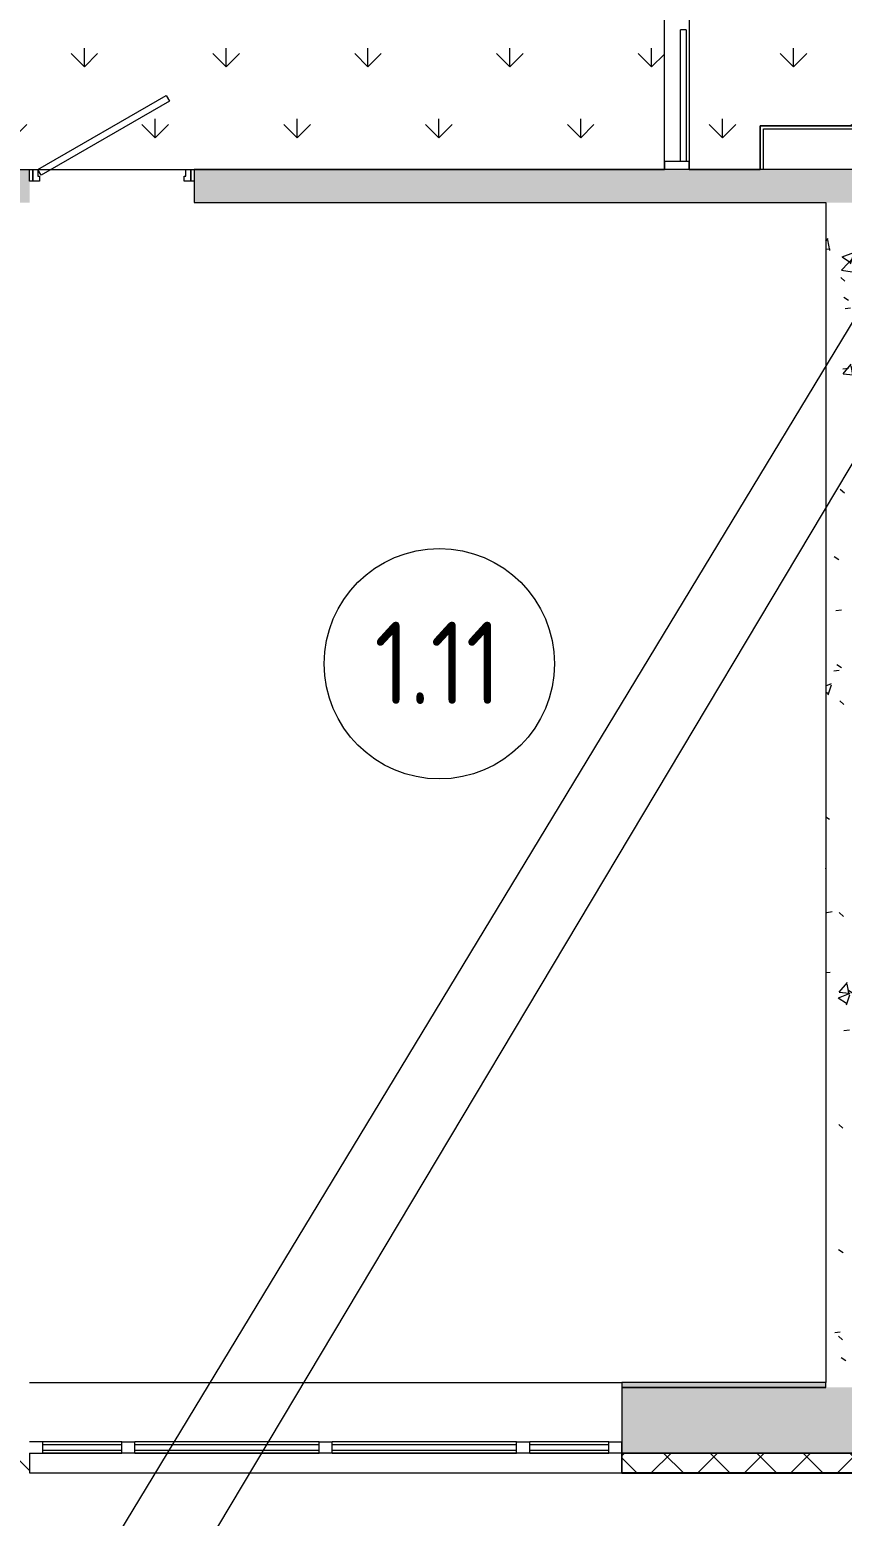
# Model space of a CAD drawing. Header units: millimetres. Extents: x -500089 to 1469082, y -290736 to 166440.
# Drawn here: x 1199054 to 1203994, y -23553 to -14520 of the extents above; entities that cross this region are included whole.
import ezdxf

# ---------------------------------------------------------------- set-up
doc = ezdxf.new("R2010")
doc.units = ezdxf.units.MM
for name, color, linetype, lineweight in [('Витраж', 7, 'Continuous', 0), ('Двери', 7, 'Continuous', 0), ('Марки помещений', 7, 'Continuous', 0), ('Панели витража', 7, 'Continuous', 0), ('Стены внутренние', 7, 'Continuous', 0), ('Стены несущие', 7, 'Continuous', 0), ('Стены отделка', 7, 'Continuous', 0), ('Стены штриховка', 7, 'Continuous', 0), ('экспертиза ДУ пояснения', 6, 'Continuous', 0), ('экспертиза условные обозначения', 1, 'Continuous', 0)]:
    doc.layers.add(name, color=color, linetype=linetype, lineweight=lineweight)
doc.styles.add('GOST Common_1', font='', dxfattribs={"width": 0.9, "height": 700})
doc.styles.get('GOST Common_1').set_extended_font_data('GOST Common')
pattern_1 = [(50, (0, 0), (728.7365, -63.7558), [76.2, -838.2]), (355, (0, 0), (-140.9716, 764.2276), [60.96, -670.56]), (100.451, (60.7, -5.3), (587.77, 700.4668), [64.76, -712.36]), (46.184, (0, 203.2), (1084.316, -168.171), [114.3, -1257.3]), (96.636, (90.4, 189.2), (949.61, 989.71), [97.14, -1068.54]), (351.184, (0, 203.2), (949.621, 989.701), [91.44, -1005.84]), (21, (101.6, 152.4), (606.458, -409.0606), [76.2, -838.2]), (326, (101.6, 152.4), (247.2083, 736.753), [60.96, -670.56]), (71.451, (152.14, 118.3), (853.6683, 327.6855), [64.76, -712.36]), (37.5, (0, 0), (12.3547, 338.2201), [33.528, -628.904, 33.528, -647.192, -673.1]), (37.5, (0, 0), (12.3547, 338.2201), [-1343.152, 33.528, -639.572]), (7.5, (0, 0), (267.2789, 400.7221), [33.528, -354.584, 33.528, -613.664, -256.54]), (7.5, (0, 0), (267.2789, 400.7221), [-1035.304, 33.528, -223.012]), (327.5, (-226.57, 0), (542.36333, -22.91534), [33.528, -220.472, 33.528, -758.952, -1051.56]), (327.5, (-226.57, 0), (542.36333, -22.91534), [-1046.48, 33.528, -1018.032]), (317.5, (-328.17, 0), (592.517, 101.7071), [33.528, -296.672, 33.528, -492.76, -746.76]), (317.5, (-328.17, 0), (592.517, 101.7071), [-856.488, 33.528, -713.232])]
pattern_2 = [(0, (0, 0), (406.4, 101.6), [6.706, -298.094, 6.706, -298.094, -1625.6]), (0, (0, 0), (406.4, 101.6), [-609.6, 6.706, -602.894, 6.706, -298.094, -711.2]), (0, (0, 0), (406.4, 101.6), [-1524, 6.706, -196.494, 6.706, -501.294]), (120, (152.4, 50.8), (-291.18818, 301.15272), [6.706, -298.094, 6.706, -298.094, -1625.6]), (120, (152.4, 50.8), (-291.18818, 301.15272), [-609.6, 6.706, -602.894, 6.706, -298.094, -711.2]), (120, (152.4, 50.8), (-291.18818, 301.15272), [-1524, 6.706, -196.494, 6.706, -501.294]), (240, (203.2, 254), (-115.21182, -402.75272), [6.706, -298.094, 6.706, -298.094, -1625.6]), (240, (203.2, 254), (-115.21182, -402.75272), [-609.6, 6.706, -602.894, 6.706, -298.094, -711.2]), (240, (203.2, 254), (-115.21182, -402.75272), [-1524, 6.706, -196.494, 6.706, -501.294])]
pattern_3 = [(90, (-249381.06, -328983.7), (-431.05229, 431.05229), [114.3, -747.80459]), (45, (-249381.06, -328983.7), (-431.0523, 431.0523), [114.3, -495.3]), (135, (-249381.06, -328983.7), (-431.0523, -431.0523), [114.3, -495.3])]

# ---------------------------------------------------------------- blocks, each defined once
blk = doc.blocks.new('Системная панель - ASVP_Cтеклопакет Двухкамерный_36 мм-2565412-З Этаж 01')
at = {"layer": 'Панели витража', "lineweight": 18}
for p, q in [((-400, 18), (400, 18)), ((-400, -18), (-400, 18)), ((400, -18), (400, 18)), ((400, -18), (-400, -18))]:
    blk.add_line(p, q, dxfattribs=at)
blk = doc.blocks.new('Прямоугольный импост - 50х150 мм-2565429-З Этаж 01')
at = {"layer": 'Витраж', "lineweight": 18}
for p, q in [((0, 35), (-50, 35)), ((-50, 35), (-50, -115)), ((0, 35), (0, -115)), ((-50, -115), (0, -115))]:
    blk.add_line(p, q, dxfattribs=at)
blk = doc.blocks.new('ASVP_ДверьДеревянная_1 полотно - Входная_внутр_ 900х2000h_полотно_ Г Пр-2538711-З Этаж 01')
at = {"layer": 'Двери', "lineweight": 18}
for p, q in [((-450, 100), (329.4, 550)), ((329.4, 550), (349.4, 515.4)), ((349.4, 515.4), (-430, 65.4)), ((-500, 100), (-480, 100)), ((-500, 30), (-500, 100)), ((-480, 100), (-450, 100)), ((-480, 30), (-480, 100)), ((-480, 100), (-480, 30)), ((-430, 65.4), (-450, 100)), ((-450, 100), (-450, 60)), ((450, 100), (480, 100)), ((450, 60), (450, 100)), ((480, 100), (480, 30)), ((480, 100), (500, 100)), ((480, 30), (480, 100)), ((500, 100), (500, 30)), ((-480, 30), (-500, 30)), ((-440, 30), (-480, 30)), ((-450, 60), (-440, 60)), ((-440, 60), (-440, 30)), ((440, 60), (450, 60)), ((440, 30), (440, 60)), ((480, 30), (440, 30)), ((500, 30), (480, 30))]:
    blk.add_line(p, q, dxfattribs=at)
blk = doc.blocks.new('Прямоугольный импост - 80х70 мм Белый-2637161-З Этаж 01')
at = {"layer": 'Витраж'}
for p, q in [((78560, 50470), (77440, 50470)), ((78560, 50400), (77440, 50400))]:
    blk.add_line(p, q, dxfattribs=at)
blk = doc.blocks.new('Системная панель - ASVP_Cтеклопакет Двухкамерный_36 мм-2640501-З Этаж 01')
at = {"layer": 'Панели витража', "lineweight": 18}
for p, q in [((-240, 18), (240, 18)), ((-240, -18), (-240, 18)), ((240, -18), (240, 18)), ((240, -18), (-240, -18))]:
    blk.add_line(p, q, dxfattribs=at)
blk = doc.blocks.new('Прямоугольный импост - 80х70 мм Белый-V232-З Этаж 01')
at = {"layer": 'Витраж'}
for p, q in [((69760, 50470), (69280, 50470)), ((69760, 50400), (69280, 50400))]:
    blk.add_line(p, q, dxfattribs=at)
blk = doc.blocks.new('Прямоугольный импост - 80х70 мм Белый-V233-З Этаж 01')
at = {"layer": 'Витраж', "lineweight": 18}
for p, q in [((0, 35), (-80, 35)), ((-80, 35), (-80, -35)), ((0, 35), (0, -35)), ((-80, -35), (0, -35))]:
    blk.add_line(p, q, dxfattribs=at)
blk = doc.blocks.new('Системная панель - ASVP_Cтеклопакет Двухкамерный_36 мм-2637723-З Этаж 01')
at = {"layer": 'Панели витража', "lineweight": 18}
for p, q in [((-560, 18), (560, 18)), ((-560, -18), (-560, 18)), ((560, -18), (560, 18)), ((560, -18), (-560, -18))]:
    blk.add_line(p, q, dxfattribs=at)
blk = doc.blocks.new('Прямоугольный импост - 80х70 мм Белый-2637583-З Этаж 01')
at = {"layer": 'Витраж', "lineweight": 18}
for p, q in [((40, 35), (-40, 35)), ((-40, 35), (-40, -35)), ((40, 35), (40, -35)), ((-40, -35), (40, -35))]:
    blk.add_line(p, q, dxfattribs=at)
blk = doc.blocks.new('Системная панель - ASVP_Cтеклопакет Двухкамерный_36 мм-2638457-З Этаж 01')
at = {"layer": 'Панели витража', "lineweight": 18}
for p, q in [((-560, 18), (560, 18)), ((-560, -18), (-560, 18)), ((560, -18), (560, 18)), ((560, -18), (-560, -18))]:
    blk.add_line(p, q, dxfattribs=at)
blk = doc.blocks.new('Прямоугольный импост - 80х70 мм Белый-2637562-З Этаж 01')
at = {"layer": 'Витраж', "lineweight": 18}
for p, q in [((40, 35), (-40, 35)), ((-40, 35), (-40, -35)), ((40, 35), (40, -35)), ((-40, -35), (40, -35))]:
    blk.add_line(p, q, dxfattribs=at)
blk = doc.blocks.new('Системная панель - ASVP_Cтеклопакет Двухкамерный_36 мм-2640502-З Этаж 01')
at = {"layer": 'Панели витража', "lineweight": 18}
for p, q in [((-240, 18), (240, 18)), ((-240, -18), (-240, 18)), ((240, -18), (240, 18)), ((240, -18), (-240, -18))]:
    blk.add_line(p, q, dxfattribs=at)
blk = doc.blocks.new('Прямоугольный импост - 80х70 мм Белый-V231-З Этаж 01')
at = {"layer": 'Витраж'}
for p, q in [((68720, 50470), (68240, 50470)), ((68720, 50400), (68240, 50400))]:
    blk.add_line(p, q, dxfattribs=at)
blk = doc.blocks.new('Прямоугольный импост - 80х70 мм Белый-V230-З Этаж 01')
at = {"layer": 'Витраж', "lineweight": 18}
for p, q in [((0, 35), (-80, 35)), ((-80, 35), (-80, -35)), ((-80, -35), (0, -35))]:
    blk.add_line(p, q, dxfattribs=at)
blk = doc.blocks.new('Прямоугольный импост - 1х120 мм _наружный откос_ Белый-2750709-З Этаж 01')
at = {"layer": 'Витраж'}
for p, q in [((65201, 50280), (65201, 50400)), ((65201, 50400), (65760, 50400)), ((65840, 50400), (66960, 50400)), ((67040, 50400), (68160, 50400)), ((68240, 50400), (68720, 50400)), ((68799, 50400), (68799, 50280)), ((65201, 50280), (68799, 50280))]:
    blk.add_line(p, q, dxfattribs=at)
blk = doc.blocks.new('АР_СОШ_Верзилово_Сущ_Здание_rvt-2-З Этаж 01')
at = {"layer": 'Стены штриховка', "lineweight": 9}
h = blk.add_hatch(dxfattribs=at)
h.set_pattern_fill('FP_33', color=256, style=0, pattern_type=2)
h.set_pattern_definition(pattern_2)
h.paths.add_polyline_path([(91660.3, 58200), (91660.3, 58466.8), (91640.3, 58466.8), (91640.3, 58200)], flags=0)
h = blk.add_hatch(dxfattribs=at)
h.set_pattern_fill('FP_31', color=256, style=0, pattern_type=2)
h.set_pattern_definition(pattern_1)
h.paths.add_polyline_path([(80800, 58000), (81200, 58000), (81200, 58200), (80800, 58200)], flags=0)
h.paths.add_polyline_path([(68800, 58000), (69200, 58000), (69200, 58200), (68800, 58200)], flags=0)
h.paths.add_polyline_path([(64000, 58000), (65800, 58000), (65800, 58200), (64000, 58200), (64000, 58130)], flags=0)
h.paths.add_polyline_path([(92626.7, 58000), (92700, 58000), (92700, 58200), (88200, 58200), (88200, 58000), (92240, 58000)], flags=0)
h.paths.add_polyline_path([(83900, 58000), (83900, 58200), (82700, 58200), (82700, 58000), (83200, 58000)], flags=0)
h.paths.add_polyline_path([(66800, 58000), (67300, 58000), (67300, 58200), (66800, 58200), (66800, 58130)], flags=0)
h.paths.add_polyline_path([(76200, 58000), (77000, 58000), (77000, 58200), (76200, 58200), (76200, 58130)], flags=0)
h.paths.add_polyline_path([(73000, 58000), (75200, 58000), (75200, 58200), (73000, 58200)], flags=0)
h.paths.add_polyline_path([(87000, 58000), (87200, 58000), (87200, 58200), (84900, 58200), (84900, 58000), (86800, 58000)], flags=0)
h = blk.add_hatch(dxfattribs=at)
h.set_pattern_fill('FP_31', color=256, style=0, pattern_type=2)
h.set_pattern_definition(pattern_1)
h.paths.add_polyline_path([(92040, 50800), (92240, 50800), (92240, 58000), (92040, 58000), (92040, 50830)], flags=0)
h = blk.add_hatch(dxfattribs=at)
h.set_pattern_fill('FP_31', color=256, style=0, pattern_type=2)
h.set_pattern_definition(pattern_1)
h.paths.add_polyline_path([(109900, 50400), (109900, 50800), (108500, 50800), (108500, 50400), (109750.5, 50400)], flags=0)
h.paths.add_polyline_path([(57200, 50400), (57200, 50800), (56000, 50800), (56000, 50400)], flags=0)
h.paths.add_polyline_path([(96400, 50400), (96400, 50800), (96300, 50800), (96300, 50400)], flags=0)
h.paths.add_polyline_path([(63200, 50400), (65200, 50400), (65200, 50800), (63200, 50800), (63200, 50472.7)], flags=0)
h.paths.add_polyline_path([(98350, 50400), (98350, 50800), (97800, 50800), (97800, 50400), (98317, 50400)], flags=0)
h.paths.add_polyline_path([(74800, 50400), (74800, 50800), (72800, 50800), (72800, 50400), (74160, 50400)], flags=0)
h.paths.add_polyline_path([(105400, 50400), (105400, 50800), (104300, 50800), (104300, 50400)], flags=0)
h.paths.add_polyline_path([(81200, 50400), (83200, 50400), (83200, 50800), (81200, 50800), (81200, 50472.7)], flags=0)
h.paths.add_polyline_path([(103300, 50400), (103300, 50800), (102600, 50800), (102600, 50400), (102764.9, 50400)], flags=0)
h.paths.add_polyline_path([(94900, 50400), (94900, 50800), (94200, 50800), (94200, 50400)], flags=0)
h.paths.add_polyline_path([(101420, 50400), (101600, 50400), (101600, 50800), (101300, 50800), (101300, 50400)], flags=0)
h.paths.add_polyline_path([(92800, 50400), (92800, 50800), (90800, 50800), (90800, 50400), (92240, 50400)], flags=0)
h.paths.add_polyline_path([(99900, 50400), (99900, 50800), (99350, 50800), (99350, 50400)], flags=0)
h = blk.add_hatch(dxfattribs=at)
h.set_pattern_fill('FP_33', color=256, style=0, pattern_type=2)
h.set_pattern_definition(pattern_2)
h.paths.add_polyline_path([(87000, 50800), (87000, 50830), (86800, 50830), (86800, 50800)], flags=0)
h.paths.add_polyline_path([(69200, 50800), (69200, 50830), (68800, 50830), (68800, 50800)], flags=0)
h.paths.add_polyline_path([(57200, 50800), (57200, 50830), (56030, 50830), (56030, 50800), (56961.5, 50800)], flags=0)
h.paths.add_polyline_path([(109870, 50800), (109870, 50830), (108500, 50830), (108500, 50800), (109869.4, 50800)], flags=0)
h.paths.add_polyline_path([(65000, 50800), (65000, 50830), (62800, 50830), (62800, 50800), (63200, 50800)], flags=0)
h.paths.add_polyline_path([(105800, 50800), (105800, 50830), (104630, 50830), (104630, 50800), (105400, 50800)], flags=0)
h.paths.add_polyline_path([(72800, 50800), (73960, 50800), (73960, 50830), (72800, 50830)], flags=0)
h.paths.add_polyline_path([(104510, 50800), (104510, 50830), (104300, 50830), (104300, 50800), (104490, 50800)], flags=0)
h.paths.add_polyline_path([(74160, 50800), (75200, 50800), (75200, 50830), (74160, 50830), (74160, 50804.8)], flags=0)
h.paths.add_polyline_path([(83000, 50800), (83000, 50830), (80800, 50830), (80800, 50800), (81200, 50800)], flags=0)
h.paths.add_polyline_path([(103300, 50800), (103300, 50830), (102600, 50830), (102600, 50800), (102764.9, 50800)], flags=0)
h.paths.add_polyline_path([(101300, 50800), (101300, 50830), (100900, 50830), (100900, 50800)], flags=0)
h.paths.add_polyline_path([(96380, 50800), (96400, 50800), (96400, 50830), (95900, 50830), (95900, 50800), (96300, 50800)], flags=0)
h.paths.add_polyline_path([(92040, 50800), (92040, 50830), (90800, 50830), (90800, 50800), (92037.9, 50800)], flags=0)
h.paths.add_polyline_path([(101600, 50800), (101600, 50830), (101420, 50830), (101420, 50800)], flags=0)
h.paths.add_polyline_path([(99900, 50800), (99900, 50830), (99730, 50830), (99730, 50800), (99745.7, 50800)], flags=0)
h.paths.add_polyline_path([(99350, 50800), (99610, 50800), (99610, 50830), (99350, 50830)], flags=0)
h.paths.add_polyline_path([(92240, 50800), (93200, 50800), (93200, 50830), (92240, 50830)], flags=0)
h.paths.add_polyline_path([(98350, 50800), (98350, 50830), (97800, 50830), (97800, 50800), (98317, 50800)], flags=0)
h.paths.add_polyline_path([(96520, 50800), (96800, 50800), (96800, 50830), (96520, 50830)], flags=0)
h.paths.add_polyline_path([(94860.1, 50800), (94900, 50800), (94900, 50830), (94860.1, 50830)], flags=0)
h.paths.add_polyline_path([(94740.1, 50800), (94740.1, 50830), (94200, 50830), (94200, 50800)], flags=0)
h = blk.add_hatch(dxfattribs=at)
h.set_pattern_fill('FP_32', color=256, style=0, pattern_type=2)
h.set_pattern_definition([(45, (0, 0), (-141.42136, 141.42136), []), (135, (0, 0), (-141.42136, -141.42136), [])])
h.paths.add_polyline_path([(92240, 50280), (93200, 50280), (93200, 50400), (90800, 50400), (90800, 50280), (92040, 50280)], flags=0)
h.paths.add_polyline_path([(87200, 50280), (87200, 50400), (86800, 50400), (86800, 50280), (87000, 50280)], flags=0)
h.paths.add_polyline_path([(101360, 50280), (101420, 50280), (101420, 50400), (101360, 50400), (101360, 50386.2)], flags=0)
h.paths.add_polyline_path([(98317, 50280), (98350, 50280), (98350, 50400), (97800, 50400), (97800, 50280)], flags=0)
h.paths.add_polyline_path([(99730, 50280), (99900, 50280), (99900, 50400), (99350, 50400), (99350, 50280), (99610, 50280)], flags=0)
h.paths.add_polyline_path([(83200, 50280), (83200, 50400), (80800, 50400), (80800, 50280), (83000, 50280)], flags=0)
h.paths.add_polyline_path([(95900, 50280), (96800, 50280), (96800, 50400), (95900, 50400)], flags=0)
h.paths.add_polyline_path([(94900, 50280), (94900, 50400), (94200, 50400), (94200, 50280), (94740.1, 50280)], flags=0)
h.paths.add_polyline_path([(68800, 50280), (69200, 50280), (69200, 50400), (68800, 50400)], flags=0)
h.paths.add_polyline_path([(73960, 50280), (75200, 50280), (75200, 50400), (72800, 50400), (72800, 50280)], flags=0)
h.paths.add_polyline_path([(65200, 50280), (65200, 50400), (62800, 50400), (62800, 50280), (65000, 50280)], flags=0)
h.paths.add_polyline_path([(55991, 50280), (57200, 50280), (57200, 50400), (55600, 50400), (55600, 50280), (55602.6, 50280)], flags=0)
at = {"layer": 'Стены внутренние'}
for p, q in [((87200, 50830), (90800, 50830)), ((90800, 50279), (87200, 50279)), ((90800, 50279), (90800, 50280))]:
    blk.add_line(p, q, dxfattribs=at)
at = {"layer": 'Стены несущие'}
for p, q in [((91640.3, 58200), (88200, 58200)), ((91660.3, 58200), (91640.3, 58200)), ((92626.7, 58200), (91660.3, 58200)), ((88200, 58130), (88200, 58000)), ((88200, 58000), (92040, 58000)), ((92040, 58000), (92040, 50830)), ((90800, 50800), (90800, 50400)), ((92040, 50800), (90800, 50800)), ((90800, 50800), (92040, 50800)), ((92040, 50800), (92040, 50830)), ((90800, 50400), (92800, 50400)), ((92800, 50400), (90800, 50400)), ((90800, 50280), (93200, 50280)), ((90800, 50280), (90800, 50279)), ((90800, 50279), (93200, 50279))]:
    blk.add_line(p, q, dxfattribs=at)
at = {"layer": 'Стены отделка', "lineweight": 9}
for p, q in [((91640.3, 58466.8), (91640.3, 58200)), ((91660.3, 58466.8), (91640.3, 58466.8)), ((92646.7, 58466.8), (91660.3, 58466.8)), ((91660.3, 58200), (91660.3, 58446.8)), ((91660.3, 58446.8), (92626.7, 58446.8)), ((92040, 50830), (90800, 50830)), ((90800, 50830), (90800, 50800)), ((90800, 50280), (90800, 50400)), ((93200, 50280), (90800, 50280))]:
    blk.add_line(p, q, dxfattribs=at)
at = {"color": 8, "lineweight": 9, "true_color": 0x7f7f7f}
for name, p, rotation in [('Системная панель - ASVP_Cтеклопакет Двухкамерный_36 мм-2565412-З Этаж 01', (91173.6, 58650), 89.99999999999993), ('Прямоугольный импост - 50х150 мм-2565429-З Этаж 01', (91173.6, 58200), 269.9999999999999), ('Прямоугольный импост - 80х70 мм Белый-V230-З Этаж 01', (87200, 50435), 180)]:
    blk.add_blockref(name, p, dxfattribs=dict(at, rotation=rotation))
for name, p in [('ASVP_ДверьДеревянная_1 полотно - Входная_внутр_ 900х2000h_полотно_ Г Пр-2538711-З Этаж 01', (87700, 58100)), ('Прямоугольный импост - 80х70 мм Белый-V232-З Этаж 01', (18000, 0)), ('Системная панель - ASVP_Cтеклопакет Двухкамерный_36 мм-2640501-З Этаж 01', (87520, 50435)), ('Прямоугольный импост - 80х70 мм Белый-2637161-З Этаж 01', (10400, 0)), ('Системная панель - ASVP_Cтеклопакет Двухкамерный_36 мм-2637723-З Этаж 01', (88400, 50435)), ('Прямоугольный импост - 80х70 мм Белый-2637161-З Этаж 01', (11600, 0)), ('Системная панель - ASVP_Cтеклопакет Двухкамерный_36 мм-2638457-З Этаж 01', (89600, 50435)), ('Прямоугольный импост - 80х70 мм Белый-V231-З Этаж 01', (22000, 0)), ('Системная панель - ASVP_Cтеклопакет Двухкамерный_36 мм-2640502-З Этаж 01', (90480, 50435)), ('Прямоугольный импост - 1х120 мм _наружный откос_ Белый-2750709-З Этаж 01', (22000, 0))]:
    blk.add_blockref(name, p, dxfattribs=at)
at = {"color": 8, "lineweight": 9, "true_color": 0x7f7f7f, "extrusion": (0, 0, -1), "rotation": 180}
for name, p in [('Прямоугольный импост - 80х70 мм Белый-2637583-З Этаж 01', (-87800, 50435)), ('Прямоугольный импост - 80х70 мм Белый-2637562-З Этаж 01', (-89000, 50435)), ('Прямоугольный импост - 80х70 мм Белый-2637562-З Этаж 01', (-90200, 50435)), ('Прямоугольный импост - 80х70 мм Белый-V233-З Этаж 01', (-90800, 50435))]:
    blk.add_blockref(name, p, dxfattribs=at)
blk = doc.blocks.new('ASVP_Марка_Помещение_ОдноЗначение - Номер-684784-З Этаж 01')
at = {"layer": 'Марки помещений'}
blk.add_circle((0, 0), 3.5, dxfattribs=at)

msp = doc.modelspace()

# ---------------------------------------------------------------- hatches: boundary and pattern name
at = {"layer": 'экспертиза условные обозначения', "lineweight": 0}
h = msp.add_hatch(dxfattribs=at)
h.set_pattern_fill('GRASS', color=3, scale=24)
h.set_pattern_definition(pattern_3)
h.paths.add_polyline_path([(1203062.185, -12470.488), (1203062.185, -15370.488), (1203493.885, -15370.488), (1203493.885, -15103.688), (1204500.285, -15103.688), (1204500.285, -15370.488), (1204553.585, -15370.701), (1204553.585, -15450.488), (1219523.385, -15430.488), (1219523.385, -19045.488), (1219503.385, -19045.488), (1219503.385, -19070.488), (1227733.585, -19070.488), (1227733.585, -12700.488), (1207723.585, -12700.488), (1207723.585, -12470.488), (1207553.585, -12470.488), (1207553.585, -12340.488), (1206043.585, -12340.488), (1206043.585, -12470.488), (1204153.985, -12470.488), (1204153.985, -12340.488), (1203143.985, -12340.488), (1203143.985, -12470.488)])
h = msp.add_hatch(dxfattribs=at)
h.set_pattern_fill('GRASS', color=3, scale=24)
h.set_pattern_definition(pattern_3)
h.paths.add_polyline_path([(1174853.585, -12670.488), (1174853.585, -12870.488), (1174853.585, -15370.488), (1176194.985, -15370.488), (1176194.985, -15113.688), (1177201.385, -15113.688), (1177201.385, -15370.488), (1195108.585, -15370.488), (1195108.585, -15095.488), (1195458.585, -15095.488), (1195458.585, -15370.488), (1202912.185, -15370.488), (1202912.185, -12470.488), (1193053.585, -12470.488), (1193053.585, -12670.488), (1192653.585, -12670.488), (1192653.585, -12470.488), (1187053.585, -12470.488), (1187053.585, -12670.488), (1186653.585, -12670.488), (1186653.585, -12470.488), (1184453.585, -12470.488), (1184453.585, -12670.488)])

# ---------------------------------------------------------------- linework, layer by layer
at = {"layer": 'экспертиза ДУ пояснения', "elevation": 0}
for points in [[(1238825.439, 41070.052), (1183808.46, -49698.833)], [(1184682.285, -49596.765), (1238825.439, 41070.052)]]:
    msp.add_lwpolyline(points, dxfattribs=at)
at = {"layer": 'экспертиза условные обозначения', "color": 3, "lineweight": 0}
for points in [[(1174853.585, -12670.488), (1174853.585, -12870.488), (1174853.585, -15370.488), (1176194.985, -15370.488), (1176194.985, -15113.688), (1177201.385, -15113.688), (1177201.385, -15370.488), (1195108.585, -15370.488), (1195108.585, -15095.488), (1195458.585, -15095.488), (1195458.585, -15370.488), (1202912.185, -15370.488), (1202912.185, -12470.488), (1193053.585, -12470.488), (1193053.585, -12670.488), (1192653.585, -12670.488), (1192653.585, -12470.488), (1187053.585, -12470.488), (1187053.585, -12670.488), (1186653.585, -12670.488), (1186653.585, -12470.488), (1184453.585, -12470.488), (1184453.585, -12670.488), (1174853.585, -12670.488)], [(1203062.185, -12470.488), (1203062.185, -15370.488), (1203493.885, -15370.488), (1203493.885, -15103.688), (1204500.285, -15103.688), (1204500.285, -15370.488), (1204553.585, -15370.701), (1204553.585, -15450.488), (1219523.385, -15430.488)]]:
    msp.add_lwpolyline(points, dxfattribs=at)

# ---------------------------------------------------------------- block references
msp.add_blockref('АР_СОШ_Верзилово_Сущ_Здание_rvt-2-З Этаж 01', (1111853.585, -73570.488))
at = {"layer": 'Марки помещений', "xscale": 199.9999999999999, "yscale": 199.9999999999999, "zscale": 199.9999999999999}
msp.add_blockref('ASVP_Марка_Помещение_ОдноЗначение - Номер-684784-З Этаж 01', (1201544.232, -18373.083), dxfattribs=at)

# ---------------------------------------------------------------- texts
at = {"layer": 'Марки помещений', "insert": (1201149.118, -18117.633), "char_height": 500, "width": 981.2655, "attachment_point": 1, "style": 'GOST Common_1'}
msp.add_mtext('1.11', dxfattribs=at)

doc.saveas('drawing.dxf')
